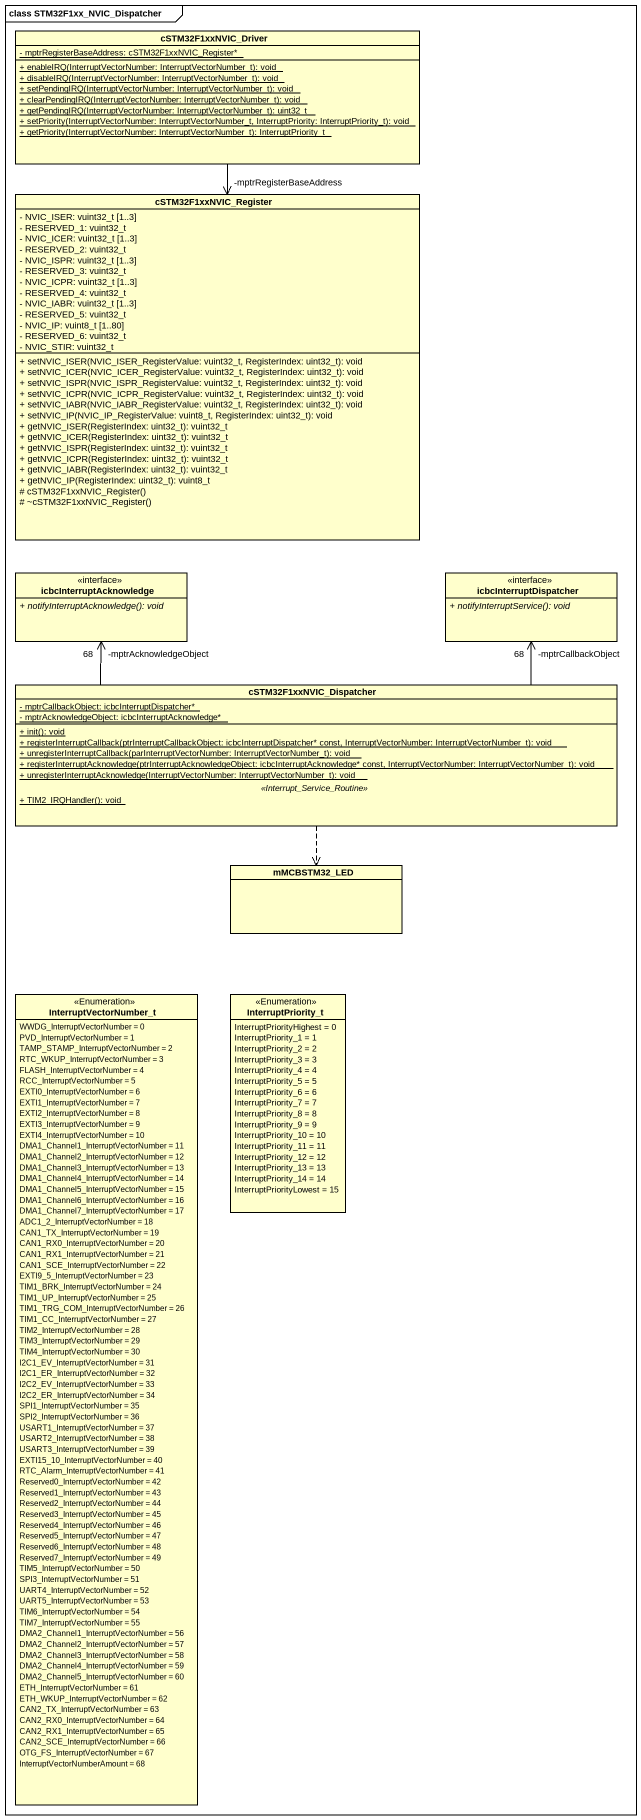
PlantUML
@startuml
mainframe class STM32F1xx_NVIC_Dispatcher
hide circle
hide empty members
skinparam classAttributeIconSize 0
class cSTM32F1xxNVIC_Driver {
  {static} - mptrRegisterBaseAddress: cSTM32F1xxNVIC_Register*
  {static} + enableIRQ(InterruptVectorNumber: InterruptVectorNumber_t): void
  {static} + disableIRQ(InterruptVectorNumber: InterruptVectorNumber_t): void
  {static} + setPendingIRQ(InterruptVectorNumber: InterruptVectorNumber_t): void
  {static} + clearPendingIRQ(InterruptVectorNumber: InterruptVectorNumber_t): void
  {static} + getPendingIRQ(InterruptVectorNumber: InterruptVectorNumber_t): uint32_t
  {static} + setPriority(InterruptVectorNumber: InterruptVectorNumber_t, InterruptPriority: InterruptPriority_t): void
  {static} + getPriority(InterruptVectorNumber: InterruptVectorNumber_t): InterruptPriority_t
}
class cSTM32F1xxNVIC_Register {
  - NVIC_ISER: vuint32_t [1..3]
  - RESERVED_1: vuint32_t
  - NVIC_ICER: vuint32_t [1..3]
  - RESERVED_2: vuint32_t
  - NVIC_ISPR: vuint32_t [1..3]
  - RESERVED_3: vuint32_t
  - NVIC_ICPR: vuint32_t [1..3]
  - RESERVED_4: vuint32_t
  - NVIC_IABR: vuint32_t [1..3]
  - RESERVED_5: vuint32_t
  - NVIC_IP: vuint8_t [1..80]
  - RESERVED_6: vuint32_t
  - NVIC_STIR: vuint32_t
  + setNVIC_ISER(NVIC_ISER_RegisterValue: vuint32_t, RegisterIndex: uint32_t): void
  + setNVIC_ICER(NVIC_ICER_RegisterValue: vuint32_t, RegisterIndex: uint32_t): void
  + setNVIC_ISPR(NVIC_ISPR_RegisterValue: vuint32_t, RegisterIndex: uint32_t): void
  + setNVIC_ICPR(NVIC_ICPR_RegisterValue: vuint32_t, RegisterIndex: uint32_t): void
  + setNVIC_IABR(NVIC_IABR_RegisterValue: vuint32_t, RegisterIndex: uint32_t): void
  + setNVIC_IP(NVIC_IP_RegisterValue: vuint8_t, RegisterIndex: uint32_t): void
  + getNVIC_ISER(RegisterIndex: uint32_t): vuint32_t
  + getNVIC_ICER(RegisterIndex: uint32_t): vuint32_t
  + getNVIC_ISPR(RegisterIndex: uint32_t): vuint32_t
  + getNVIC_ICPR(RegisterIndex: uint32_t): vuint32_t
  + getNVIC_IABR(RegisterIndex: uint32_t): vuint32_t
  + getNVIC_IP(RegisterIndex: uint32_t): vuint8_t
  # cSTM32F1xxNVIC_Register()
  # ~cSTM32F1xxNVIC_Register()
}
class icbcInterruptAcknowledge <<interface>> {
  {abstract} + notifyInterruptAcknowledge(): void
}
class icbcInterruptDispatcher <<interface>> {
  {abstract} + notifyInterruptService(): void
}
class cSTM32F1xxNVIC_Dispatcher {
  {static} - mptrCallbackObject: icbcInterruptDispatcher*
  {static} - mptrAcknowledgeObject: icbcInterruptAcknowledge*
  --
  {static} + init(): void
  {static} + registerInterruptCallback(ptrInterruptCallbackObject: icbcInterruptDispatcher* const, InterruptVectorNumber: InterruptVectorNumber_t): void
  {static} + unregisterInterruptCallback(parInterruptVectorNumber: InterruptVectorNumber_t): void
  {static} + registerInterruptAcknowledge(ptrInterruptAcknowledgeObject: icbcInterruptAcknowledge* const, InterruptVectorNumber: InterruptVectorNumber_t): void
  {static} + unregisterInterruptAcknowledge(InterruptVectorNumber: InterruptVectorNumber_t): void
  .. <<Interrupt_Service_Routine>> ..
  {static} + TIM2_IRQHandler(): void
}
class mMCBSTM32_LED
enum InterruptVectorNumber_t <<Enumeration>> {
  WWDG_InterruptVectorNumber = 0
  PVD_InterruptVectorNumber = 1
  TAMP_STAMP_InterruptVectorNumber = 2
  RTC_WKUP_InterruptVectorNumber = 3
  FLASH_InterruptVectorNumber = 4
  RCC_InterruptVectorNumber = 5
  EXTI0_InterruptVectorNumber = 6
  EXTI1_InterruptVectorNumber = 7
  EXTI2_InterruptVectorNumber = 8
  EXTI3_InterruptVectorNumber = 9
  EXTI4_InterruptVectorNumber = 10
  DMA1_Channel1_InterruptVectorNumber = 11
  DMA1_Channel2_InterruptVectorNumber = 12
  DMA1_Channel3_InterruptVectorNumber = 13
  DMA1_Channel4_InterruptVectorNumber = 14
  DMA1_Channel5_InterruptVectorNumber = 15
  DMA1_Channel6_InterruptVectorNumber = 16
  DMA1_Channel7_InterruptVectorNumber = 17
  ADC1_2_InterruptVectorNumber = 18
  CAN1_TX_InterruptVectorNumber = 19
  CAN1_RX0_InterruptVectorNumber = 20
  CAN1_RX1_InterruptVectorNumber = 21
  CAN1_SCE_InterruptVectorNumber = 22
  EXTI9_5_InterruptVectorNumber = 23
  TIM1_BRK_InterruptVectorNumber = 24
  TIM1_UP_InterruptVectorNumber = 25
  TIM1_TRG_COM_InterruptVectorNumber = 26
  TIM1_CC_InterruptVectorNumber = 27
  TIM2_InterruptVectorNumber = 28
  TIM3_InterruptVectorNumber = 29
  TIM4_InterruptVectorNumber = 30
  I2C1_EV_InterruptVectorNumber = 31
  I2C1_ER_InterruptVectorNumber = 32
  I2C2_EV_InterruptVectorNumber = 33
  I2C2_ER_InterruptVectorNumber = 34
  SPI1_InterruptVectorNumber = 35
  SPI2_InterruptVectorNumber = 36
  USART1_InterruptVectorNumber = 37
  USART2_InterruptVectorNumber = 38
  USART3_InterruptVectorNumber = 39
  EXTI15_10_InterruptVectorNumber = 40
  RTC_Alarm_InterruptVectorNumber = 41
  Reserved0_InterruptVectorNumber = 42
  Reserved1_InterruptVectorNumber = 43
  Reserved2_InterruptVectorNumber = 44
  Reserved3_InterruptVectorNumber = 45
  Reserved4_InterruptVectorNumber = 46
  Reserved5_InterruptVectorNumber = 47
  Reserved6_InterruptVectorNumber = 48
  Reserved7_InterruptVectorNumber = 49
  TIM5_InterruptVectorNumber = 50
  SPI3_InterruptVectorNumber = 51
  UART4_InterruptVectorNumber = 52
  UART5_InterruptVectorNumber = 53
  TIM6_InterruptVectorNumber = 54
  TIM7_InterruptVectorNumber = 55
  DMA2_Channel1_InterruptVectorNumber = 56
  DMA2_Channel2_InterruptVectorNumber = 57
  DMA2_Channel3_InterruptVectorNumber = 58
  DMA2_Channel4_InterruptVectorNumber = 59
  DMA2_Channel5_InterruptVectorNumber = 60
  ETH_InterruptVectorNumber = 61
  ETH_WKUP_InterruptVectorNumber = 62
  CAN2_TX_InterruptVectorNumber = 63
  CAN2_RX0_InterruptVectorNumber = 64
  CAN2_RX1_InterruptVectorNumber = 65
  CAN2_SCE_InterruptVectorNumber = 66
  OTG_FS_InterruptVectorNumber = 67
  InterruptVectorNumberAmount = 68
}
enum InterruptPriority_t <<Enumeration>> {
  InterruptPriorityHighest = 0
  InterruptPriority_1 = 1
  InterruptPriority_2 = 2
  InterruptPriority_3 = 3
  InterruptPriority_4 = 4
  InterruptPriority_5 = 5
  InterruptPriority_6 = 6
  InterruptPriority_7 = 7
  InterruptPriority_8 = 8
  InterruptPriority_9 = 9
  InterruptPriority_10 = 10
  InterruptPriority_11 = 11
  InterruptPriority_12 = 12
  InterruptPriority_13 = 13
  InterruptPriority_14 = 14
  InterruptPriorityLowest = 15
}
cSTM32F1xxNVIC_Driver --> "-mptrRegisterBaseAddress" cSTM32F1xxNVIC_Register
cSTM32F1xxNVIC_Dispatcher -up-> "-mptrAcknowledgeObject\n68" icbcInterruptAcknowledge
cSTM32F1xxNVIC_Dispatcher -up-> "-mptrCallbackObject\n68" icbcInterruptDispatcher
cSTM32F1xxNVIC_Dispatcher ..> mMCBSTM32_LED
@enduml
